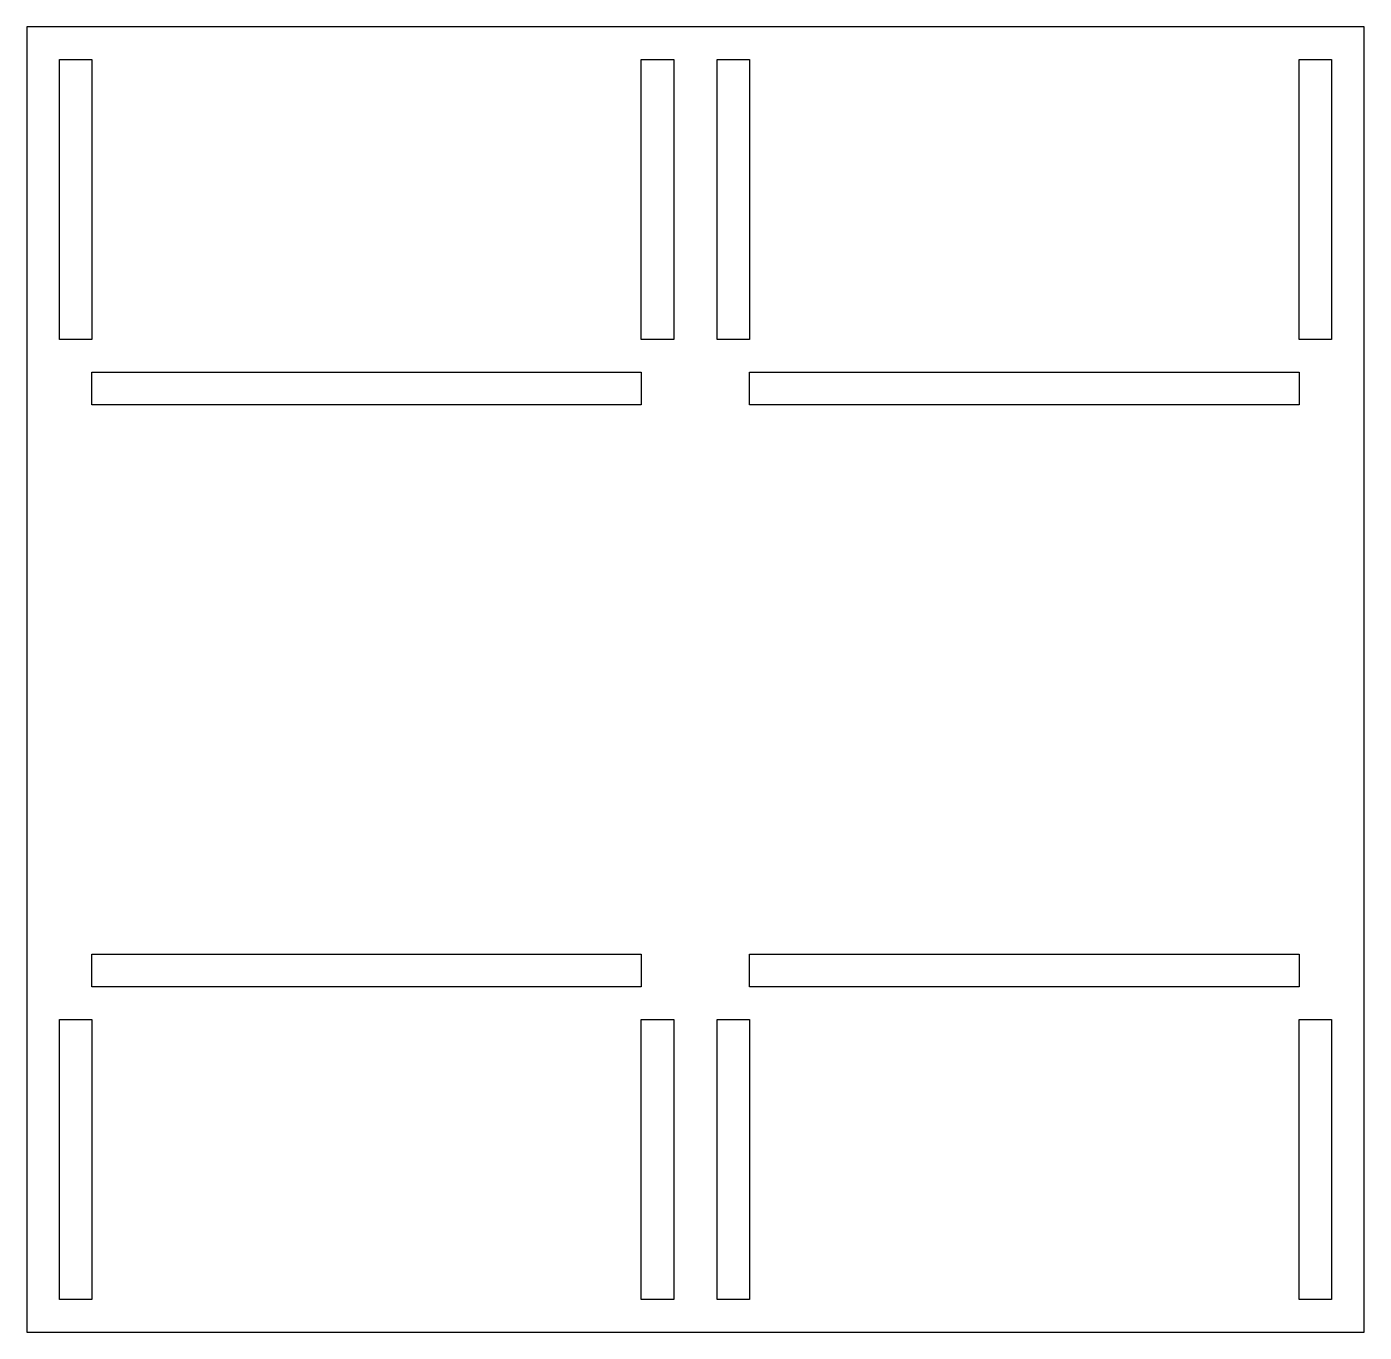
# Model space of a CAD drawing. Header units: inches. Extents: x -5.12 to 0, y 0 to 5.
import ezdxf

# ---------------------------------------------------------------- set-up
doc = ezdxf.new("R2010")
doc.units = ezdxf.units.IN
doc.header["$MEASUREMENT"] = 0

msp = doc.modelspace()

# ---------------------------------------------------------------- linework, layer by layer
for points in [[(0, 0), (0, 5), (-5.125, 5), (-5.125, 0)], [(-4.875, 3.8016), (-5, 3.8016), (-5, 4.875), (-4.875, 4.875)], [(-2.7702, 3.8016), (-2.7702, 4.875), (-2.6452, 4.875), (-2.6452, 3.8016)], [(-2.355, 4.875), (-2.355, 3.802), (-2.48, 3.802), (-2.48, 4.875)], [(-0.25, 4.875), (-0.125, 4.875), (-0.125, 3.802), (-0.25, 3.802)], [(-4.875, 3.6766), (-2.7702, 3.6766), (-2.7702, 3.5516), (-4.875, 3.5516)], [(-0.25, 3.6766), (-0.25, 3.552), (-2.355, 3.552), (-2.355, 3.6766)], [(-2.7702, 1.3234), (-4.875, 1.3234), (-4.875, 1.4484), (-2.7702, 1.4484)], [(-0.25, 1.323), (-2.355, 1.323), (-2.355, 1.448), (-0.25, 1.448)], [(-4.875, 0.125), (-5, 0.125), (-5, 1.1984), (-4.875, 1.1984)], [(-2.7702, 0.125), (-2.7702, 1.1984), (-2.6452, 1.1984), (-2.6452, 0.125)], [(-2.48, 1.198), (-2.355, 1.198), (-2.355, 0.125), (-2.48, 0.125)], [(-0.25, 1.198), (-0.125, 1.198), (-0.125, 0.125), (-0.25, 0.125)]]:
    msp.add_lwpolyline(points, close=True)

doc.saveas('drawing.dxf')
